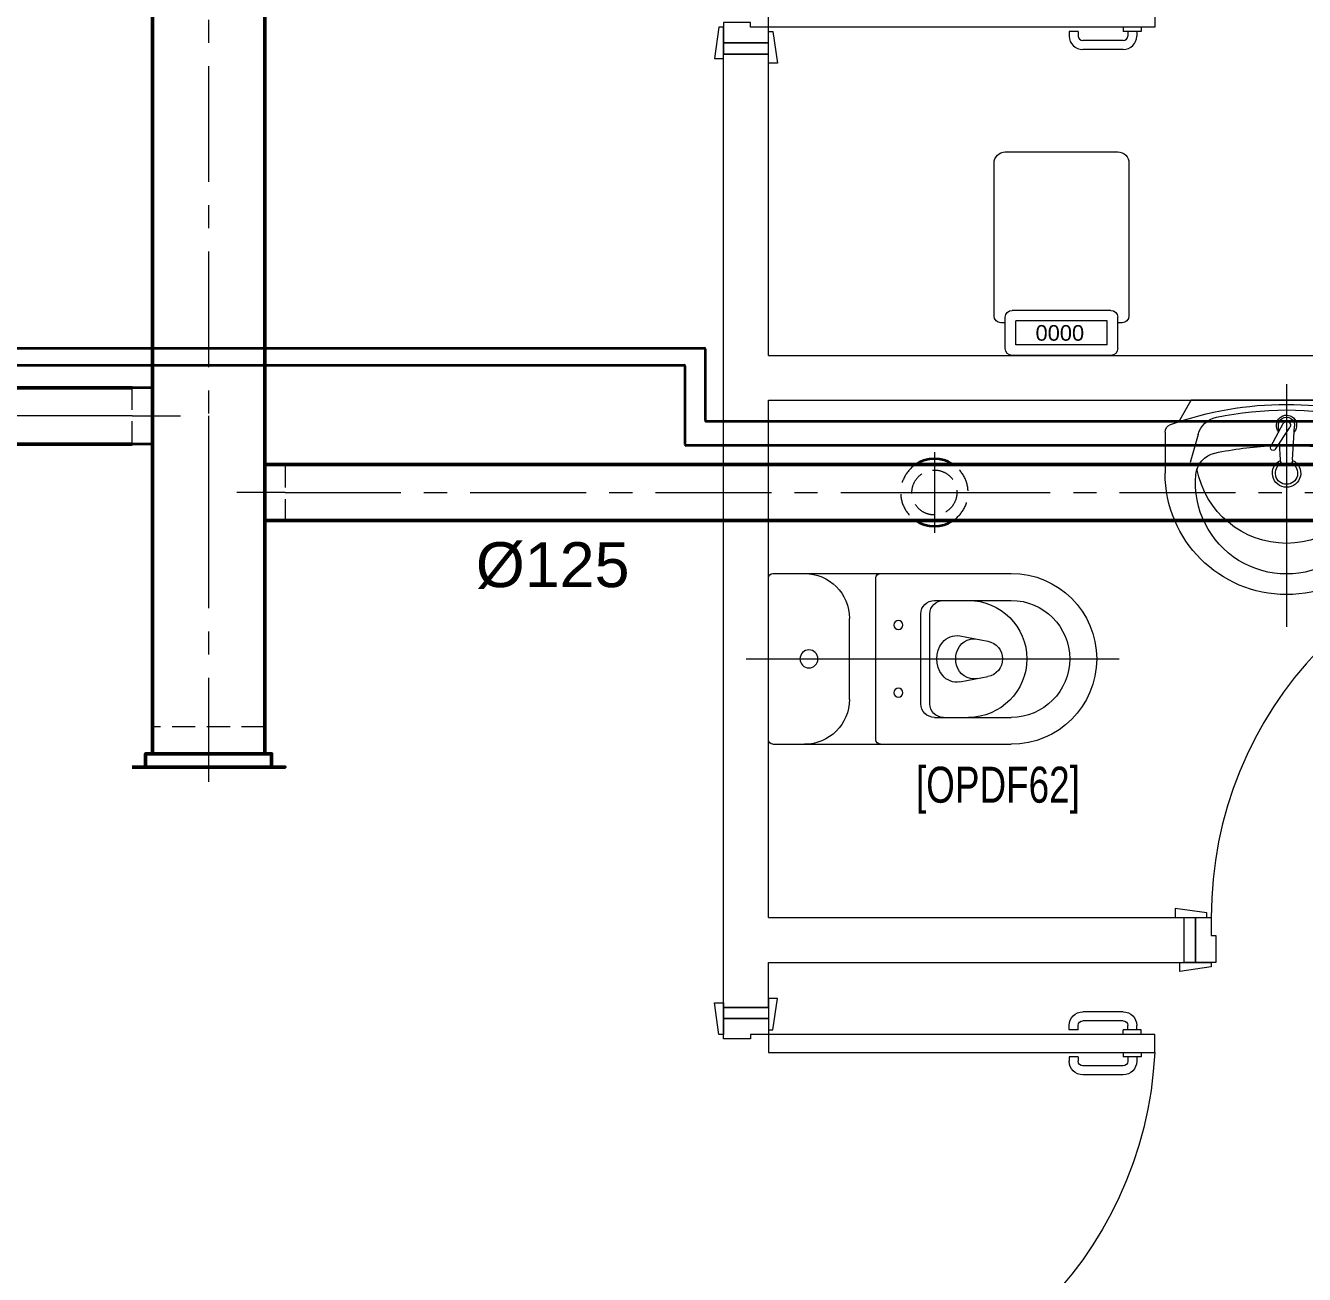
# Model space of a CAD drawing. Header units: millimetres. Extents: x -160614 to 59925, y -157025 to 0.
# Drawn here: x -58475 to -55630, y -100536 to -97759 of the extents above; entities that cross this region are included whole.
import ezdxf

# ---------------------------------------------------------------- set-up
doc = ezdxf.new("R2010")
doc.units = ezdxf.units.MM
doc.header["$LTSCALE"] = 8
doc.linetypes.add('AXES', pattern=[50.8, 31.75, -6.35, 6.35, -6.35])
doc.linetypes.add('CACHE', pattern=[9.525, 6.35, -3.175])
for name, color, linetype, lineweight in [('72_EGR_BASE_TEXT', 9, 'Continuous', 5), ('72_EGR_EQP_TAG', 9, 'Continuous', 5), ('LOADING', 9, 'Continuous', 5), ('SANIT', 9, 'Continuous', 5), ('Walls', 9, 'Continuous', 5), ('Wooden Joinery', 9, 'Continuous', 5)]:
    doc.layers.add(name, color=color, linetype=linetype, lineweight=lineweight)
for name, color, linetype in [('A-EXH', 1, 'Continuous'), ('A-EXH-registers', 1, 'Continuous'), ('A-EXH-texts', 1, 'Continuous'), ('A-EXH-thin', 8, 'Continuous'), ('REF', 42, 'Continuous')]:
    doc.layers.add(name, color=color, linetype=linetype)
doc.styles.add('ARIAL', font='arial.ttf')
doc.styles.get("Standard").update_dxf_attribs({"font": 'ARIALUNI.TTF'})
doc.styles.add('X3G_ENTITY_9F38', font='swisscl.ttf', dxfattribs={"height": 0.2})

# ---------------------------------------------------------------- blocks, each defined once
blk = doc.blocks.new('HVACFF')
at = {"layer": 'A-EXH', "lineweight": 50, "ltscale": 1.014}
for p, q in [((-58192.7, -94964.7), (-58192.7, -98627.4)), ((-58192.7, -94964.7), (-58192.7, -98627.4)), ((-57942.7, -94964.7), (-57942.7, -98627.4)), ((-57942.7, -94964.7), (-57942.7, -98627.4)), ((-58237.7, -98564.9), (-60834.4, -98564.9)), ((-58237.7, -98564.9), (-60834.4, -98564.9)), ((-58192.7, -98627.4), (-58192.7, -98797.6)), ((-58192.7, -98627.4), (-58192.7, -98797.6)), ((-57942.7, -98627.4), (-57942.7, -98797.6)), ((-57942.7, -98627.4), (-57942.7, -98797.6)), ((-58237.7, -98689.9), (-60834.4, -98689.9)), ((-58237.7, -98689.9), (-60834.4, -98689.9)), ((-57942.7, -98735.1), (-57897.7, -98735.1)), ((-57942.7, -98735.1), (-57897.7, -98735.1)), ((-57897.7, -98735.1), (-56453.3, -98735.1)), ((-57897.7, -98735.1), (-56453.3, -98735.1)), ((-56453.3, -98735.1), (-53096.6, -98735.1)), ((-56453.3, -98735.1), (-53096.6, -98735.1)), ((-58192.7, -98797.6), (-58192.7, -99378.4)), ((-58192.7, -98797.6), (-58192.7, -99378.4)), ((-57942.7, -98797.6), (-57942.7, -99378.4)), ((-57942.7, -98797.6), (-57942.7, -99378.4)), ((-57942.7, -98860.1), (-57897.7, -98860.1)), ((-57942.7, -98860.1), (-57897.7, -98860.1)), ((-57897.7, -98860.1), (-56453.3, -98860.1)), ((-57897.7, -98860.1), (-56453.3, -98860.1)), ((-56453.3, -98860.1), (-53096.6, -98860.1)), ((-56453.3, -98860.1), (-53096.6, -98860.1))]:
    blk.add_line(p, q, dxfattribs=at)
at = {"layer": 'A-EXH', "lineweight": 35}
for p, q in [((-58192.7, -98564.9), (-58237.7, -98564.9)), ((-58192.7, -98564.9), (-58237.7, -98564.9)), ((-58192.7, -98689.9), (-58237.7, -98689.9)), ((-58192.7, -98689.9), (-58237.7, -98689.9))]:
    blk.add_line(p, q, dxfattribs=at)
at = {"layer": 'A-EXH', "lineweight": 50, "ltscale": 1.014}
blk.add_lwpolyline([(-58237.7, -99408.4), (-58207.7, -99408.4), (-58207.7, -99378.4), (-57927.7, -99378.4), (-57927.7, -99408.4), (-57897.7, -99408.4), (-58207.7, -99408.4)], dxfattribs=at)
blk.add_lwpolyline([(-58237.7, -99408.4), (-58207.7, -99408.4), (-58207.7, -99378.4), (-57927.7, -99378.4), (-57927.7, -99408.4), (-57897.7, -99408.4), (-58207.7, -99408.4)], dxfattribs=at)
at = {"layer": 'A-EXH-registers', "linetype": 'CACHE', "lineweight": 20, "ltscale": 1.014}
blk.add_circle((-56453.3, -98797.6), 50, dxfattribs=at)
blk.add_circle((-56453.3, -98797.6), 50, dxfattribs=at)
at = {"layer": 'A-EXH-registers', "lineweight": 35, "ltscale": 1.014}
for start, end in [(56.4427, 123.5573), (56.4427, 123.5573), (236.4427, 303.5573), (236.4427, 303.5573)]:
    blk.add_arc((-56453.3, -98797.6), 75, start, end, dxfattribs=at)
at = {"layer": 'A-EXH-registers', "linetype": 'CACHE', "lineweight": 20, "ltscale": 1.014}
for start, end in [(123.5573, 236.4427), (123.5573, 236.4427), (303.5573, 56.4427), (303.5573, 56.4427)]:
    blk.add_arc((-56453.3, -98797.6), 75, start, end, dxfattribs=at)
at = {"layer": 'A-EXH-thin', "linetype": 'AXES', "lineweight": 20, "ltscale": 1.014}
for p, q in [((-58067.7, -94964.7), (-58067.7, -98627.4)), ((-58067.7, -94964.7), (-58067.7, -98627.4)), ((-58237.7, -98627.4), (-60834.4, -98627.4)), ((-58237.7, -98627.4), (-60834.4, -98627.4)), ((-58067.7, -98627.4), (-58067.7, -98797.6)), ((-58067.7, -98627.4), (-58067.7, -98797.6)), ((-56453.3, -98707.6), (-56453.3, -98887.6)), ((-56453.3, -98707.6), (-56453.3, -98887.6)), ((-58067.7, -98797.6), (-58067.7, -99440.9)), ((-58067.7, -98797.6), (-58067.7, -99440.9)), ((-57897.7, -98797.6), (-58005.2, -98797.6)), ((-57897.7, -98797.6), (-58005.2, -98797.6)), ((-57897.7, -98797.6), (-56453.3, -98797.6)), ((-57897.7, -98797.6), (-56453.3, -98797.6)), ((-56543.3, -98797.6), (-56363.3, -98797.6)), ((-56543.3, -98797.6), (-56363.3, -98797.6)), ((-56453.3, -98797.6), (-53096.6, -98797.6)), ((-56453.3, -98797.6), (-53096.6, -98797.6))]:
    blk.add_line(p, q, dxfattribs=at)
at = {"layer": 'A-EXH-thin', "linetype": 'CACHE', "lineweight": 15}
blk.add_line((-58237.7, -98689.9), (-58237.7, -98564.9), dxfattribs=at)
blk.add_line((-58237.7, -98689.9), (-58237.7, -98564.9), dxfattribs=at)
at = {"layer": 'A-EXH-thin', "linetype": 'AXES', "lineweight": 15}
blk.add_line((-58237.7, -98627.4), (-58130.2, -98627.4), dxfattribs=at)
blk.add_line((-58237.7, -98627.4), (-58130.2, -98627.4), dxfattribs=at)
at = {"layer": 'A-EXH-thin', "linetype": 'CACHE', "lineweight": 20, "ltscale": 1.014}
for p, q in [((-57897.7, -98735.1), (-57897.7, -98860.1)), ((-57897.7, -98735.1), (-57897.7, -98860.1)), ((-57942.7, -99318.4), (-58192.7, -99318.4)), ((-57942.7, -99318.4), (-58192.7, -99318.4))]:
    blk.add_line(p, q, dxfattribs=at)
at = {"layer": 'REF', "lineweight": 35}
for p, q in [((-58849.7, -98476.8), (-56964.9, -98476.8)), ((-58849.7, -98476.8), (-56964.9, -98476.8)), ((-56962.8, -98478.9), (-56962.8, -98637.1)), ((-56962.8, -98478.9), (-56962.8, -98637.1)), ((-58849.7, -98514.3), (-57009.8, -98514.3)), ((-58849.7, -98514.3), (-57009.8, -98514.3)), ((-57007.6, -98691), (-57007.6, -98516.4)), ((-57007.6, -98691), (-57007.6, -98516.4)), ((-56960.6, -98639.2), (-55259.4, -98639.2)), ((-56960.6, -98639.2), (-55259.4, -98639.2)), ((-54846.3, -98693.2), (-57005.5, -98693.2)), ((-54846.3, -98693.2), (-57005.5, -98693.2))]:
    blk.add_line(p, q, dxfattribs=at)
for centre, start, end in [((-56964.9, -98478.9), 0, 90), ((-56964.9, -98478.9), 0, 90), ((-57009.8, -98516.4), 0, 90), ((-57009.8, -98516.4), 0, 90), ((-56960.6, -98637.1), 180, 270), ((-56960.6, -98637.1), 180, 270)]:
    blk.add_arc(centre, 2.12, start, end, dxfattribs=at)
at = {"layer": 'REF', "lineweight": 35, "ltscale": 1.034}
blk.add_arc((-57005.5, -98691), 2.12, 180, 270, dxfattribs=at)
blk.add_arc((-57005.5, -98691), 2.12, 180, 270, dxfattribs=at)
at = {"layer": 'A-EXH-texts', "lineweight": 15, "style": 'ARIAL'}
blk.add_text('Ø125', height=100, dxfattribs=at).set_placement((-57473.1, -99008.1))
blk.add_text('Ø125', height=100, dxfattribs=at).set_placement((-57473.1, -99008.1))
blk = doc.blocks.new('A$C72370EFE')
at = {"layer": 'Wooden Joinery'}
for p, q in [((-0.01, -0.04), (-0.02, -0.04)), ((-0.01, -0.03), (-0.01, -0.07)), ((0, -0.03), (-0.01, -0.03)), ((0.04, -0.03), (0.05, -0.03)), ((0.05, -0.03), (0.05, -0.07)), ((0.05, -0.04), (0.06, -0.04)), ((-0.05, -0.07), (-0.05, -0.16)), ((-0.03, -0.07), (-0.03, -0.16)), ((-0.01, -0.06), (-0.02, -0.06)), ((0, -0.07), (-0.01, -0.07)), ((0.04, -0.07), (0.05, -0.07)), ((0.05, -0.06), (0.06, -0.06)), ((0.07, -0.07), (0.07, -0.16)), ((0.09, -0.07), (0.09, -0.16)), ((-0.01, -0.17), (-0.02, -0.17)), ((-0.01, -0.17), (-0.01, -0.19)), ((0.05, -0.17), (0.06, -0.17)), ((0.05, -0.17), (0.05, -0.19)), ((-0.01, -0.19), (-0.02, -0.19)), ((0.05, -0.19), (0.06, -0.19))]:
    blk.add_line(p, q, dxfattribs=at)
for centre, radius, start, end in [((-0.02, -0.07), 0.03, 90, 180), ((0.06, -0.07), 0.03, 0, 90), ((-0.02, -0.07), 0.01, 90, 180), ((0.06, -0.07), 0.01, 0, 90), ((-0.02, -0.16), 0.03, 180, 270), ((-0.02, -0.16), 0.01, 180, 270), ((0.06, -0.16), 0.01, 270, 0), ((0.06, -0.16), 0.03, 270, 0)]:
    blk.add_arc(centre, radius, start, end, dxfattribs=at)
blk = doc.blocks.new('A$C5DAD61B4')
at = {"layer": 'Wooden Joinery'}
for points in [[(80, 959.1), (80, 969.1), (10, 979.1), (10, 959.1)], [(940, 959.1), (940, 969.1), (1010, 979.1), (1010, 959.1)], [(70, 859.1), (70, 849.1), (0, 839.1), (0, 859.1)], [(120, 859.1), (120, 0), (80, 0), (80, 859.1)], [(950, 859.1), (950, 849.1), (1020, 839.1), (1020, 859.1)]]:
    blk.add_lwpolyline(points, close=True, dxfattribs=at)
for points in [[(45, 859.1), (45, 959.1), (20, 959.1), (20, 859.1), (45, 859.1)], [(45, 859.1), (80, 859.1), (80, 899.1), (90, 899.1), (90, 959.1), (45, 959.1), (45, 859.1)], [(975, 859.1), (940, 859.1), (940, 899.1), (930, 899.1), (930, 959.1), (975, 959.1), (975, 859.1)], [(975, 859.1), (975, 959.1), (1000, 959.1), (1000, 859.1), (975, 859.1)]]:
    blk.add_lwpolyline(points, dxfattribs=at)
blk.add_arc((80, 859.1), 860, 272.666, 0, dxfattribs=at)
at = {"layer": 'Wooden Joinery', "xscale": 999.9999999998854, "yscale": 999.9999999998854, "zscale": 999.9999999998854, "rotation": 180}
blk.add_blockref('A$C72370EFE', (120, 0), dxfattribs=at)
blk = doc.blocks.new('lav-manta 60')
at = {"layer": 'SANIT'}
for p, q in [((0, 0.04), (0, -0.56)), ((-0.2658, -0.0529), (-0.2358, 0)), ((-0.2358, 0), (0.2358, 0)), ((0.2658, -0.0529), (0.2358, 0)), ((0.0389, -0.1142), (0.0087, -0.0575)), ((-0.3, -0.0789), (-0.3, -0.18)), ((-0.2185, -0.0841), (-0.2383, -0.1537)), ((-0.015, -0.1473), (-0.0199, -0.064)), ((0.0274, -0.121), (-0.0078, -0.0673)), ((0.0191, -0.077), (0.0199, -0.064)), ((0.2185, -0.0841), (0.2383, -0.1537)), ((0.3, -0.0789), (0.3, -0.18)), ((0.015, -0.1473), (0.0174, -0.1057))]:
    blk.add_line(p, q, dxfattribs=at)
for centre, radius, start, end in [((0, -0.8557), 0.8457, 70.1771, 109.8229), ((0, -0.8696), 0.8457, 78.1914, 101.8086), ((-0.28, -0.0789), 0.02, 109.8229, 180), ((-0.1608, -0.1006), 0.06, 101.8086, 164.0794), ((0, -0.0617), 0.025, 320.7474, 220.368), ((0, -0.0617), 0.02, 353.2671, 186.682), ((0, -0.0617), 0.00966, 25.4127, 215.9577), ((0.1608, -0.1006), 0.06, 15.9206, 78.1914), ((0.28, -0.0789), 0.02, 0, 70.1771), ((0, -0.9572), 0.8457, 91.1572, 102.0883), ((0, -0.9572), 0.8457, 88.5486, 88.844), ((0.0332, -0.1176), 0.00666, 210.6852, 30.6852), ((0, -0.9572), 0.8457, 77.9117, 87.4274), ((-0.1645, -0.189), 0.06, 102.0883, 174.8142), ((0, -0.18), 0.035, 115.3106, 64.6894), ((0, -0.18), 0.0275, 117.1496, 62.8504), ((0, -0.1473), 0.015, 180, 0), ((0.1645, -0.189), 0.06, 5.1858, 77.9117), ((0, -0.18), 0.3, 180, 0), ((0, -0.2039), 0.2252, 174.8142, 5.1858), ((0, -0.1282), 0.2252, 190.6097, 349.3903)]:
    blk.add_arc(centre, radius, start, end, dxfattribs=at)
blk = doc.blocks.new('WC manta')
at = {"layer": 'SANIT'}
for p, q in [((-0.13, 0.18), (-0.13, -0.18)), ((-0.12, 0.19), (0.41, 0.19)), ((0.109, 0.18), (0.109, -0.18)), ((0.239, 0.13), (0.41, 0.13)), ((0.05, 0.09), (0.05, -0.09)), ((0.209, 0.1), (0.209, -0.1)), ((0.229, 0.1), (0.229, -0.1)), ((0.2955, 0.051), (0.3581, 0.0393)), ((-0.18, 0), (0.65, 0)), ((0.2955, -0.051), (0.3581, -0.0393)), ((0.239, -0.13), (0.41, -0.13)), ((-0.12, -0.19), (0.41, -0.19))]:
    blk.add_line(p, q, dxfattribs=at)
for centre, radius in [((0.159, 0.0752), 0.01), ((-0.04, 0), 0.02), ((0.159, -0.0753), 0.01)]:
    blk.add_circle(centre, radius, dxfattribs=at)
for centre, radius, start, end in [((-0.12, 0.18), 0.01, 90, 180), ((-0.05, 0.09), 0.1, 0, 90), ((0.119, 0.18), 0.01, 90, 180), ((0.41, 0), 0.19, 270, 90), ((0.239, 0.1), 0.03, 90, 180), ((0.259, 0.1), 0.03, 90, 180), ((0.3147, 0), 0.13, 270, 90), ((0.41, 0), 0.13, 270, 90), ((0.3029, 0), 0.0588, 141.525, 218.475), ((0.2882, 0.0117), 0.04, 79.4289, 141.525), ((0.3271, 0.0044), 0.04, 79.4289, 166.4176), ((0.3507, 0), 0.04, 280.5711, 79.4289), ((0.3454, 0), 0.0588, 166.4176, 193.5824), ((0.3271, -0.0044), 0.04, 193.5824, 280.5711), ((0.2882, -0.0117), 0.04, 218.475, 280.5711), ((-0.05, -0.09), 0.1, 270, 0), ((0.239, -0.1), 0.03, 180, 270), ((0.259, -0.1), 0.03, 180, 270), ((-0.12, -0.18), 0.01, 180, 270), ((0.119, -0.18), 0.01, 180, 270)]:
    blk.add_arc(centre, radius, start, end, dxfattribs=at)
blk = doc.blocks.new('HF13461A-P')
at = {"layer": 'LOADING'}
for p, q in [((0.0229, 0.4353), (0.0229, 0.3653)), ((0.2579, 0.4503), (0.0379, 0.4503)), ((0.2729, 0.4353), (0.2729, 0.3653)), ((0.2493, 0.4266), (0.0466, 0.4266)), ((0.0466, 0.4266), (0.0466, 0.3739)), ((0.2493, 0.4266), (0.2493, 0.3739)), ((0.0229, 0.3778), (0.0129, 0.3778)), ((0.2493, 0.3739), (0.0466, 0.3739)), ((0.2829, 0.3778), (0.2729, 0.3778)), ((-0.0021, 0.3628), (-0.0021, 0.0228)), ((0.2579, 0.3503), (0.0379, 0.3503)), ((0.2979, 0.0228), (0.2979, 0.3628)), ((0.0229, -0.0022), (0.2729, -0.0022))]:
    blk.add_line(p, q, dxfattribs=at)
for centre, radius, start, end in [((0.0379, 0.4353), 0.015, 90, 180), ((0.2579, 0.4353), 0.015, 0, 90), ((0.0129, 0.3628), 0.015, 90, 180), ((0.2829, 0.3628), 0.015, 0, 90), ((0.0379, 0.3653), 0.015, 180, 270), ((0.2579, 0.3653), 0.015, 270, 0), ((0.0229, 0.0228), 0.025, 180, 270), ((0.2729, 0.0228), 0.025, 270, 0)]:
    blk.add_arc(centre, radius, start, end, dxfattribs=at)
blk.add_text('0000', height=0.03477, dxfattribs=at).set_placement((0.0901, 0.3829))
blk = doc.blocks.new('1stF')
at = {"layer": 'Walls', "color": 9}
for p, q in [((-56822.3, -97822.6, 0.1), (-56922.3, -97822.6, 0.1)), ((-56922.3, -99942.6, 0.1), (-56922.3, -97822.6, 0.1)), ((-56822.3, -98492.6, 0.1), (-56822.3, -97822.6, 0.1)), ((-56822.3, -98492.6, 0.1), (-54617.6, -98492.6, 0.1)), ((-56822.3, -99742.6, 0.1), (-56822.3, -98592.6, 0.1)), ((-56822.3, -98592.6, 0.1), (-54817.6, -98592.6, 0.1)), ((-56822.3, -99742.6, 0.1), (-55897.6, -99742.6, 0.1)), ((-56822.3, -99942.6, 0.1), (-56822.3, -99842.6, 0.1)), ((-56822.3, -99842.6, 0.1), (-55897.6, -99842.6, 0.1)), ((-56822.3, -99942.6, 0.1), (-56922.3, -99942.6, 0.1))]:
    blk.add_line(p, q, dxfattribs=at)
at = {"layer": 'LOADING', "color": 9, "lineweight": 0, "xscale": -1000, "yscale": 1000, "zscale": 1000, "rotation": 180}
blk.add_blockref('HF13461A-P', (-56318.4, -98042.3, 0), dxfattribs=at)
at = {"layer": 'SANIT', "color": 9, "xscale": -900.000000000201, "yscale": 900.000000000201, "zscale": 900.000000000201}
blk.add_blockref('lav-manta 60', (-55670, -98592.6, 0.1), dxfattribs=at)
at = {"layer": 'SANIT', "color": 9, "xscale": -999.9999999999995, "yscale": 999.9999999999995, "zscale": 999.9999999999995, "rotation": 180}
blk.add_blockref('WC manta', (-56692.3, -99167.6, 0.1), dxfattribs=at)
at = {"layer": 'Wooden Joinery', "color": 9}
for p, rotation in [((-55963.3, -97842.6, 0.1), 90.00000000000001), ((-54897.6, -98883.5, 0.1), 180)]:
    blk.add_blockref('A$C5DAD61B4', p, dxfattribs=dict(at, rotation=rotation))
at = {"layer": 'Wooden Joinery', "color": 9, "xscale": -1, "rotation": 90}
blk.add_blockref('A$C5DAD61B4', (-55963.3, -99922.6, 0.1), dxfattribs=at)
at = {"layer": '72_EGR_BASE_TEXT', "color": 9, "insert": (-56312, -99407.4, 0.1), "char_height": 80, "attachment_point": 2, "style": 'X3G_ENTITY_9F38'}
blk.add_mtext('[OPDF62]', dxfattribs=at)

msp = doc.modelspace()

# ---------------------------------------------------------------- linework, layer by layer
at = {"layer": 'A-EXH-thin', "linetype": 'AXES', "lineweight": 20, "ltscale": 1.014}
for p, q in [((-58067.7, -94964.7), (-58067.7, -98627.4)), ((-58237.7, -98627.4), (-60834.4, -98627.4)), ((-58067.7, -98627.4), (-58067.7, -98797.6)), ((-56453.3, -98707.6), (-56453.3, -98887.6)), ((-58067.7, -98797.6), (-58067.7, -99440.9)), ((-57897.7, -98797.6), (-58005.2, -98797.6)), ((-57897.7, -98797.6), (-56453.3, -98797.6)), ((-56543.3, -98797.6), (-56363.3, -98797.6)), ((-56453.3, -98797.6), (-53096.6, -98797.6))]:
    msp.add_line(p, q, dxfattribs=at)
at = {"layer": 'A-EXH-thin', "linetype": 'CACHE', "lineweight": 15}
msp.add_line((-58237.7, -98689.9), (-58237.7, -98564.9), dxfattribs=at)
at = {"layer": 'A-EXH-thin', "linetype": 'AXES', "lineweight": 15}
msp.add_line((-58237.7, -98627.4), (-58130.2, -98627.4), dxfattribs=at)
at = {"layer": 'A-EXH-thin', "linetype": 'CACHE', "lineweight": 20, "ltscale": 1.014}
for p, q in [((-57897.7, -98735.1), (-57897.7, -98860.1)), ((-57942.7, -99318.4), (-58192.7, -99318.4))]:
    msp.add_line(p, q, dxfattribs=at)

# ---------------------------------------------------------------- block references
at = {"layer": '72_EGR_EQP_TAG'}
msp.add_blockref('1stF', (0, 0), dxfattribs=at)
at = {"layer": 'A-EXH'}
msp.add_blockref('HVACFF', (0, 0), dxfattribs=at)

doc.saveas('drawing.dxf')
